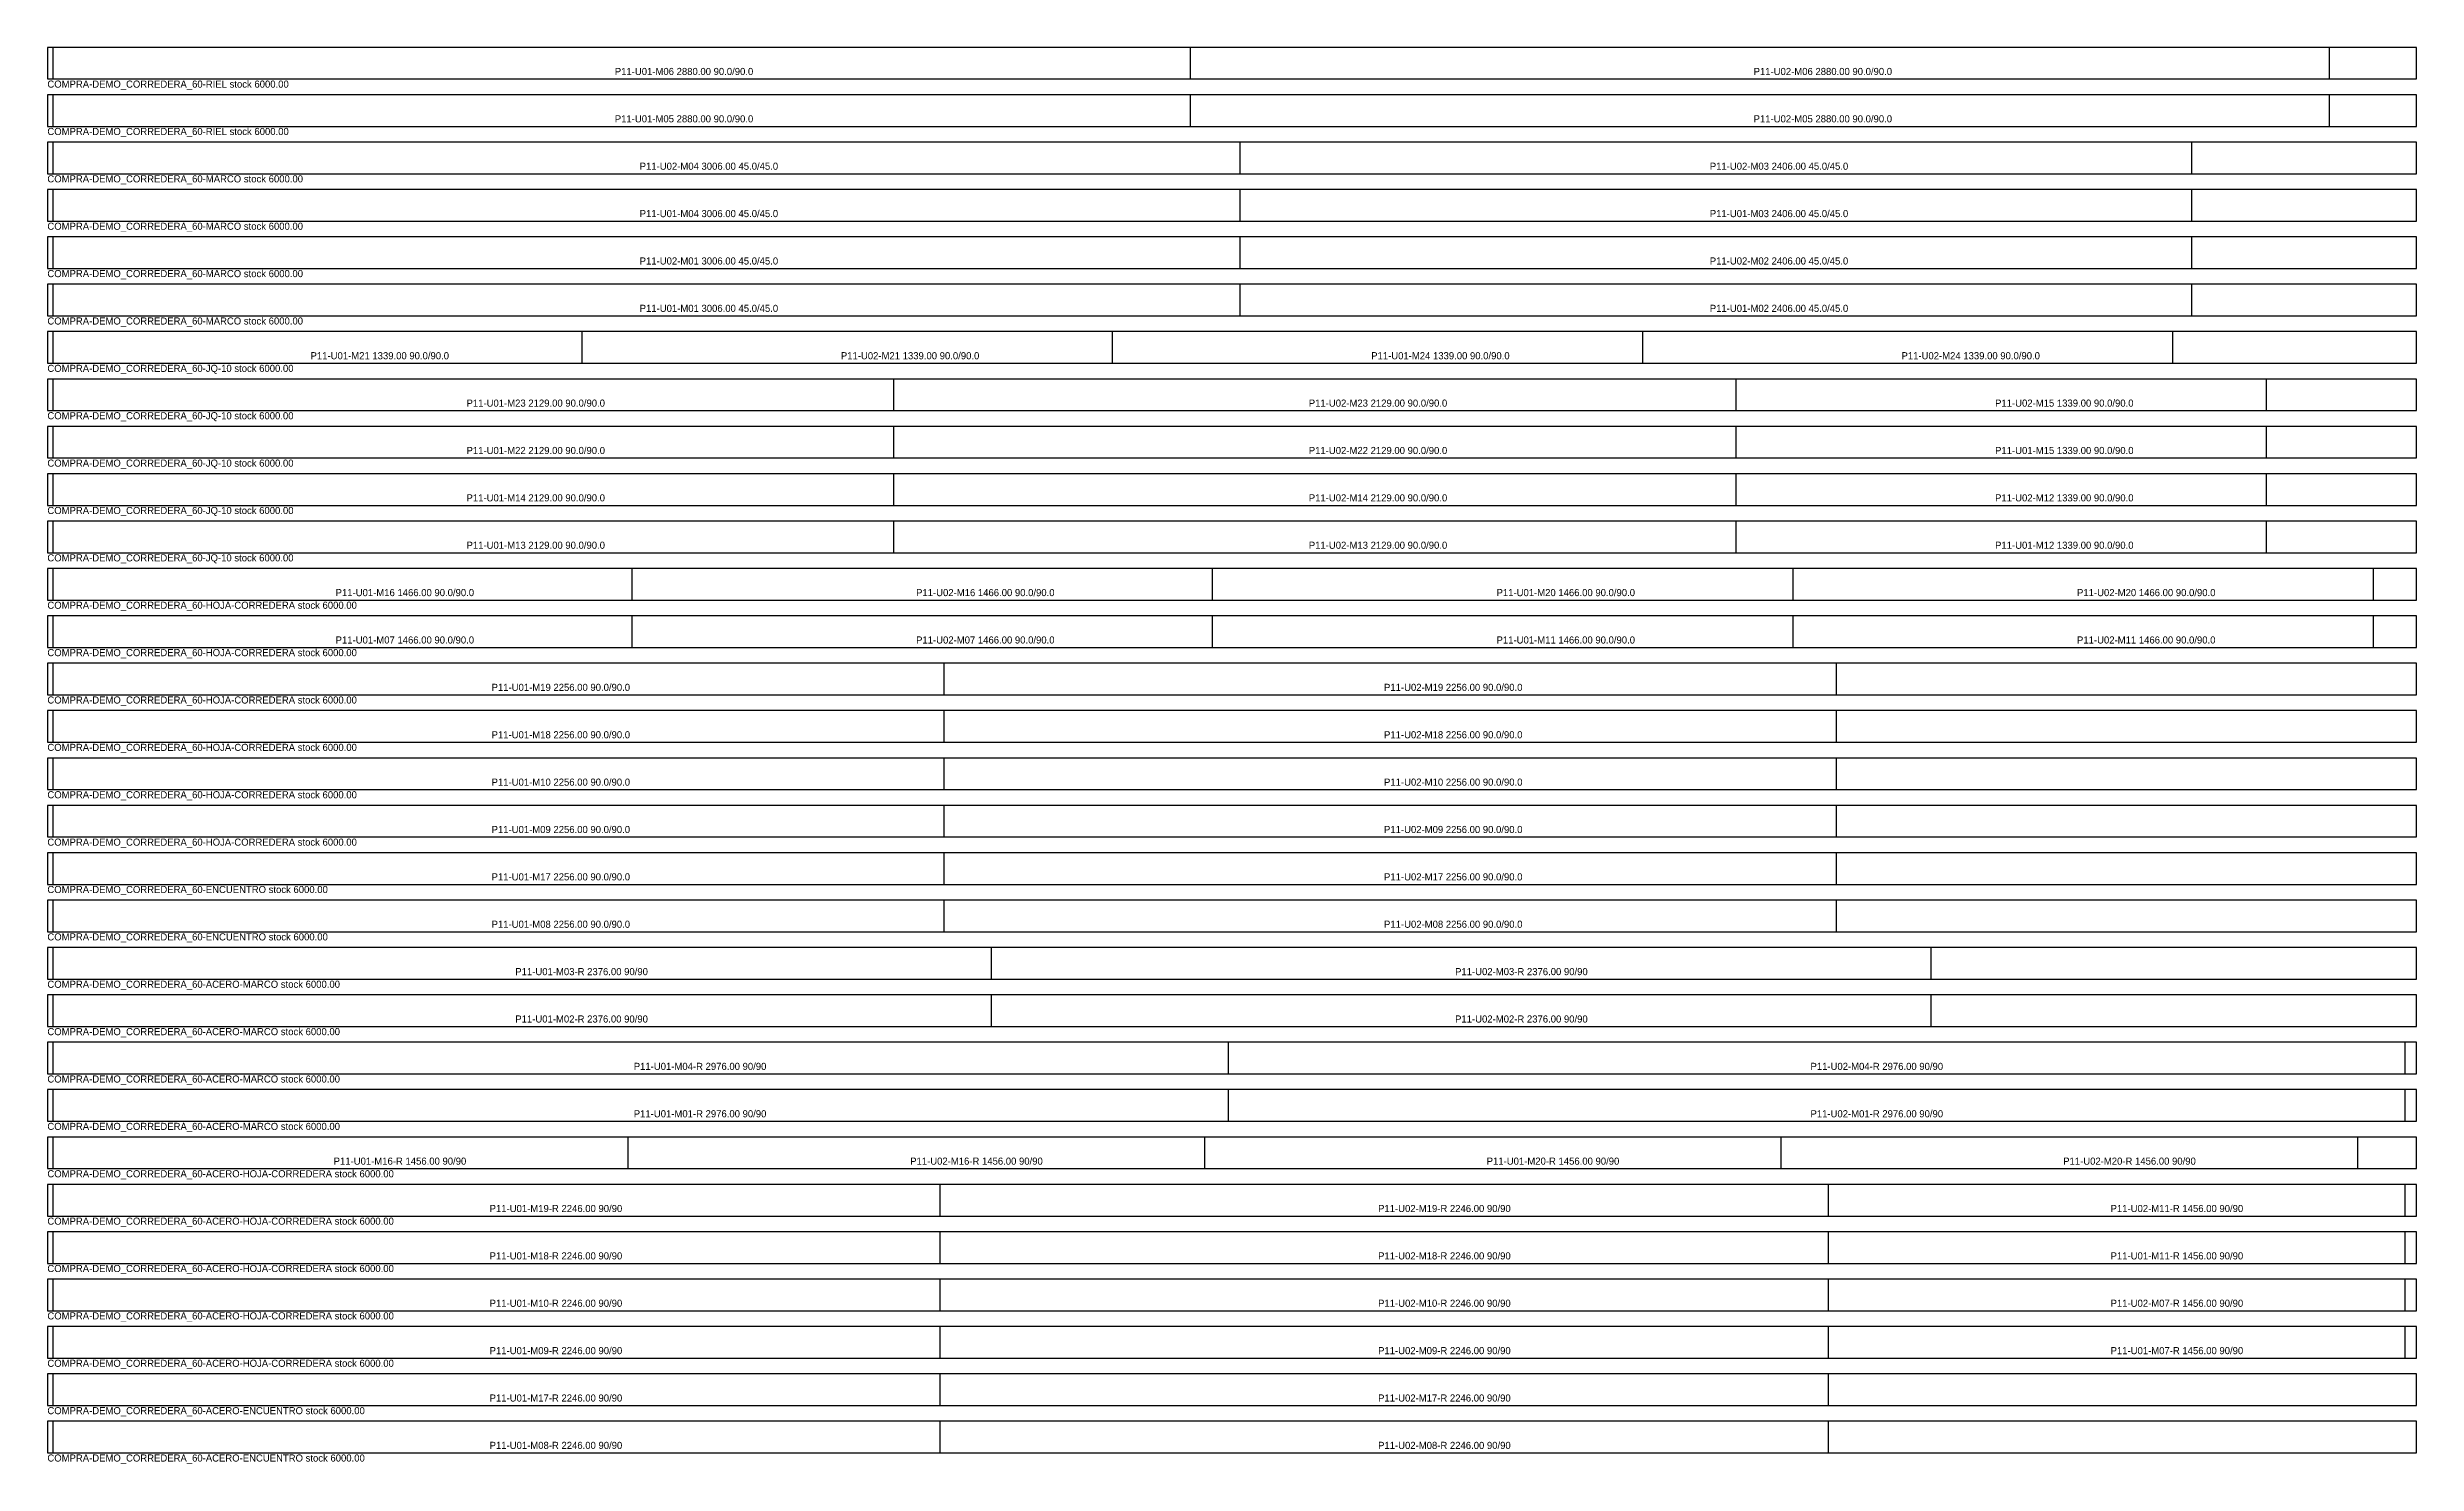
# Model space of a CAD drawing. Header units: millimetres. Extents: x 0 to 6000, y -27 to 3560.
import ezdxf

# ---------------------------------------------------------------- set-up
doc = ezdxf.new("R2010")
doc.units = ezdxf.units.MM
for name, color, linetype in [('LABEL', 3, 'CONTINUOUS'), ('MARK', 5, 'CONTINUOUS'), ('OUTLINE', 7, 'CONTINUOUS')]:
    doc.layers.add(name, color=color, linetype=linetype)

msp = doc.modelspace()

# ---------------------------------------------------------------- linework, layer by layer
at = {"layer": 'MARK'}
for p, q in [((15, 3480), (15, 3560)), ((2895, 3480), (2895, 3560)), ((5779, 3480), (5779, 3560)), ((15, 3360), (15, 3440)), ((2895, 3360), (2895, 3440)), ((5779, 3360), (5779, 3440)), ((15, 3240), (15, 3320)), ((3021, 3240), (3021, 3320)), ((5431, 3240), (5431, 3320)), ((15, 3120), (15, 3200)), ((3021, 3120), (3021, 3200)), ((5431, 3120), (5431, 3200)), ((15, 3000), (15, 3080)), ((3021, 3000), (3021, 3080)), ((5431, 3000), (5431, 3080)), ((15, 2880), (15, 2960)), ((3021, 2880), (3021, 2960)), ((5431, 2880), (5431, 2960)), ((15, 2760), (15, 2840)), ((1354, 2760), (1354, 2840)), ((2697, 2760), (2697, 2840)), ((4040, 2760), (4040, 2840)), ((5383, 2760), (5383, 2840)), ((15, 2640), (15, 2720)), ((2144, 2640), (2144, 2720)), ((4277, 2640), (4277, 2720)), ((5620, 2640), (5620, 2720)), ((15, 2520), (15, 2600)), ((2144, 2520), (2144, 2600)), ((4277, 2520), (4277, 2600)), ((5620, 2520), (5620, 2600)), ((15, 2400), (15, 2480)), ((2144, 2400), (2144, 2480)), ((4277, 2400), (4277, 2480)), ((5620, 2400), (5620, 2480)), ((15, 2280), (15, 2360)), ((2144, 2280), (2144, 2360)), ((4277, 2280), (4277, 2360)), ((5620, 2280), (5620, 2360)), ((15, 2160), (15, 2240)), ((1481, 2160), (1481, 2240)), ((2951, 2160), (2951, 2240)), ((4421, 2160), (4421, 2240)), ((5891, 2160), (5891, 2240)), ((15, 2040), (15, 2120)), ((1481, 2040), (1481, 2120)), ((2951, 2040), (2951, 2120)), ((4421, 2040), (4421, 2120)), ((5891, 2040), (5891, 2120)), ((15, 1920), (15, 2000)), ((2271, 1920), (2271, 2000)), ((4531, 1920), (4531, 2000)), ((15, 1800), (15, 1880)), ((2271, 1800), (2271, 1880)), ((4531, 1800), (4531, 1880)), ((15, 1680), (15, 1760)), ((2271, 1680), (2271, 1760)), ((4531, 1680), (4531, 1760)), ((15, 1560), (15, 1640)), ((2271, 1560), (2271, 1640)), ((4531, 1560), (4531, 1640)), ((15, 1440), (15, 1520)), ((2271, 1440), (2271, 1520)), ((4531, 1440), (4531, 1520)), ((15, 1320), (15, 1400)), ((2271, 1320), (2271, 1400)), ((4531, 1320), (4531, 1400)), ((15, 1200), (15, 1280)), ((2391, 1200), (2391, 1280)), ((4771, 1200), (4771, 1280)), ((15, 1080), (15, 1160)), ((2391, 1080), (2391, 1160)), ((4771, 1080), (4771, 1160)), ((15, 960), (15, 1040)), ((2991, 960), (2991, 1040)), ((5971, 960), (5971, 1040)), ((15, 840), (15, 920)), ((2991, 840), (2991, 920)), ((5971, 840), (5971, 920)), ((15, 720), (15, 800)), ((1471, 720), (1471, 800)), ((2931, 720), (2931, 800)), ((4391, 720), (4391, 800)), ((5851, 720), (5851, 800)), ((15, 600), (15, 680)), ((2261, 600), (2261, 680)), ((4511, 600), (4511, 680)), ((5971, 600), (5971, 680)), ((15, 480), (15, 560)), ((2261, 480), (2261, 560)), ((4511, 480), (4511, 560)), ((5971, 480), (5971, 560)), ((15, 360), (15, 440)), ((2261, 360), (2261, 440)), ((4511, 360), (4511, 440)), ((5971, 360), (5971, 440)), ((15, 240), (15, 320)), ((2261, 240), (2261, 320)), ((4511, 240), (4511, 320)), ((5971, 240), (5971, 320)), ((15, 120), (15, 200)), ((2261, 120), (2261, 200)), ((4511, 120), (4511, 200)), ((15, 0), (15, 80)), ((2261, 0), (2261, 80)), ((4511, 0), (4511, 80))]:
    msp.add_line(p, q, dxfattribs=at)
at = {"layer": 'OUTLINE'}
for points in [[(0, 3480), (6000, 3480), (6000, 3560), (0, 3560)], [(0, 3360), (6000, 3360), (6000, 3440), (0, 3440)], [(0, 3240), (6000, 3240), (6000, 3320), (0, 3320)], [(0, 3120), (6000, 3120), (6000, 3200), (0, 3200)], [(0, 3000), (6000, 3000), (6000, 3080), (0, 3080)], [(0, 2880), (6000, 2880), (6000, 2960), (0, 2960)], [(0, 2760), (6000, 2760), (6000, 2840), (0, 2840)], [(0, 2640), (6000, 2640), (6000, 2720), (0, 2720)], [(0, 2520), (6000, 2520), (6000, 2600), (0, 2600)], [(0, 2400), (6000, 2400), (6000, 2480), (0, 2480)], [(0, 2280), (6000, 2280), (6000, 2360), (0, 2360)], [(0, 2160), (6000, 2160), (6000, 2240), (0, 2240)], [(0, 2040), (6000, 2040), (6000, 2120), (0, 2120)], [(0, 1920), (6000, 1920), (6000, 2000), (0, 2000)], [(0, 1800), (6000, 1800), (6000, 1880), (0, 1880)], [(0, 1680), (6000, 1680), (6000, 1760), (0, 1760)], [(0, 1560), (6000, 1560), (6000, 1640), (0, 1640)], [(0, 1440), (6000, 1440), (6000, 1520), (0, 1520)], [(0, 1320), (6000, 1320), (6000, 1400), (0, 1400)], [(0, 1200), (6000, 1200), (6000, 1280), (0, 1280)], [(0, 1080), (6000, 1080), (6000, 1160), (0, 1160)], [(0, 960), (6000, 960), (6000, 1040), (0, 1040)], [(0, 840), (6000, 840), (6000, 920), (0, 920)], [(0, 720), (6000, 720), (6000, 800), (0, 800)], [(0, 600), (6000, 600), (6000, 680), (0, 680)], [(0, 480), (6000, 480), (6000, 560), (0, 560)], [(0, 360), (6000, 360), (6000, 440), (0, 440)], [(0, 240), (6000, 240), (6000, 320), (0, 320)], [(0, 120), (6000, 120), (6000, 200), (0, 200)], [(0, 0), (6000, 0), (6000, 80), (0, 80)]]:
    msp.add_lwpolyline(points, close=True, dxfattribs=at)

# ---------------------------------------------------------------- texts
at = {"layer": 'LABEL'}
for s, p in [('P11-U01-M06 2880.00 90.0/90.0', (1437, 3490)), ('P11-U02-M06 2880.00 90.0/90.0', (4321, 3490)), ('COMPRA-DEMO_CORREDERA_60-RIEL stock 6000.00', (0, 3458)), ('P11-U01-M05 2880.00 90.0/90.0', (1437, 3370)), ('P11-U02-M05 2880.00 90.0/90.0', (4321, 3370)), ('COMPRA-DEMO_CORREDERA_60-RIEL stock 6000.00', (0, 3338)), ('P11-U02-M04 3006.00 45.0/45.0', (1500, 3250)), ('P11-U02-M03 2406.00 45.0/45.0', (4210, 3250)), ('COMPRA-DEMO_CORREDERA_60-MARCO stock 6000.00', (0, 3218)), ('P11-U01-M04 3006.00 45.0/45.0', (1500, 3130)), ('P11-U01-M03 2406.00 45.0/45.0', (4210, 3130)), ('COMPRA-DEMO_CORREDERA_60-MARCO stock 6000.00', (0, 3098)), ('P11-U02-M01 3006.00 45.0/45.0', (1500, 3010)), ('P11-U02-M02 2406.00 45.0/45.0', (4210, 3010)), ('COMPRA-DEMO_CORREDERA_60-MARCO stock 6000.00', (0, 2978)), ('P11-U01-M01 3006.00 45.0/45.0', (1500, 2890)), ('P11-U01-M02 2406.00 45.0/45.0', (4210, 2890)), ('COMPRA-DEMO_CORREDERA_60-MARCO stock 6000.00', (0, 2858)), ('P11-U01-M21 1339.00 90.0/90.0', (666.5, 2770)), ('P11-U02-M21 1339.00 90.0/90.0', (2009.5, 2770)), ('P11-U01-M24 1339.00 90.0/90.0', (3352.5, 2770)), ('P11-U02-M24 1339.00 90.0/90.0', (4695.5, 2770)), ('COMPRA-DEMO_CORREDERA_60-JQ-10 stock 6000.00', (0, 2738)), ('P11-U01-M23 2129.00 90.0/90.0', (1061.5, 2650)), ('P11-U02-M23 2129.00 90.0/90.0', (3194.5, 2650)), ('P11-U02-M15 1339.00 90.0/90.0', (4932.5, 2650)), ('COMPRA-DEMO_CORREDERA_60-JQ-10 stock 6000.00', (0, 2618)), ('P11-U01-M22 2129.00 90.0/90.0', (1061.5, 2530)), ('P11-U02-M22 2129.00 90.0/90.0', (3194.5, 2530)), ('P11-U01-M15 1339.00 90.0/90.0', (4932.5, 2530)), ('COMPRA-DEMO_CORREDERA_60-JQ-10 stock 6000.00', (0, 2498)), ('P11-U01-M14 2129.00 90.0/90.0', (1061.5, 2410)), ('P11-U02-M14 2129.00 90.0/90.0', (3194.5, 2410)), ('P11-U02-M12 1339.00 90.0/90.0', (4932.5, 2410)), ('COMPRA-DEMO_CORREDERA_60-JQ-10 stock 6000.00', (0, 2378)), ('P11-U01-M13 2129.00 90.0/90.0', (1061.5, 2290)), ('P11-U02-M13 2129.00 90.0/90.0', (3194.5, 2290)), ('P11-U01-M12 1339.00 90.0/90.0', (4932.5, 2290)), ('COMPRA-DEMO_CORREDERA_60-JQ-10 stock 6000.00', (0, 2258)), ('P11-U01-M16 1466.00 90.0/90.0', (730, 2170)), ('P11-U02-M16 1466.00 90.0/90.0', (2200, 2170)), ('P11-U01-M20 1466.00 90.0/90.0', (3670, 2170)), ('P11-U02-M20 1466.00 90.0/90.0', (5140, 2170)), ('COMPRA-DEMO_CORREDERA_60-HOJA-CORREDERA stock 6000.00', (0, 2138)), ('P11-U01-M07 1466.00 90.0/90.0', (730, 2050)), ('P11-U02-M07 1466.00 90.0/90.0', (2200, 2050)), ('P11-U01-M11 1466.00 90.0/90.0', (3670, 2050)), ('P11-U02-M11 1466.00 90.0/90.0', (5140, 2050)), ('COMPRA-DEMO_CORREDERA_60-HOJA-CORREDERA stock 6000.00', (0, 2018)), ('P11-U01-M19 2256.00 90.0/90.0', (1125, 1930)), ('P11-U02-M19 2256.00 90.0/90.0', (3385, 1930)), ('COMPRA-DEMO_CORREDERA_60-HOJA-CORREDERA stock 6000.00', (0, 1898)), ('P11-U01-M18 2256.00 90.0/90.0', (1125, 1810)), ('P11-U02-M18 2256.00 90.0/90.0', (3385, 1810)), ('COMPRA-DEMO_CORREDERA_60-HOJA-CORREDERA stock 6000.00', (0, 1778)), ('P11-U01-M10 2256.00 90.0/90.0', (1125, 1690)), ('P11-U02-M10 2256.00 90.0/90.0', (3385, 1690)), ('COMPRA-DEMO_CORREDERA_60-HOJA-CORREDERA stock 6000.00', (0, 1658)), ('P11-U01-M09 2256.00 90.0/90.0', (1125, 1570)), ('P11-U02-M09 2256.00 90.0/90.0', (3385, 1570)), ('COMPRA-DEMO_CORREDERA_60-HOJA-CORREDERA stock 6000.00', (0, 1538)), ('P11-U01-M17 2256.00 90.0/90.0', (1125, 1450)), ('P11-U02-M17 2256.00 90.0/90.0', (3385, 1450)), ('COMPRA-DEMO_CORREDERA_60-ENCUENTRO stock 6000.00', (0, 1418)), ('P11-U01-M08 2256.00 90.0/90.0', (1125, 1330)), ('P11-U02-M08 2256.00 90.0/90.0', (3385, 1330)), ('COMPRA-DEMO_CORREDERA_60-ENCUENTRO stock 6000.00', (0, 1298)), ('P11-U01-M03-R 2376.00 90/90', (1185, 1210)), ('P11-U02-M03-R 2376.00 90/90', (3565, 1210)), ('COMPRA-DEMO_CORREDERA_60-ACERO-MARCO stock 6000.00', (0, 1178)), ('P11-U01-M02-R 2376.00 90/90', (1185, 1090)), ('P11-U02-M02-R 2376.00 90/90', (3565, 1090)), ('COMPRA-DEMO_CORREDERA_60-ACERO-MARCO stock 6000.00', (0, 1058)), ('P11-U01-M04-R 2976.00 90/90', (1485, 970)), ('P11-U02-M04-R 2976.00 90/90', (4465, 970)), ('COMPRA-DEMO_CORREDERA_60-ACERO-MARCO stock 6000.00', (0, 938)), ('P11-U01-M01-R 2976.00 90/90', (1485, 850)), ('P11-U02-M01-R 2976.00 90/90', (4465, 850)), ('COMPRA-DEMO_CORREDERA_60-ACERO-MARCO stock 6000.00', (0, 818)), ('P11-U01-M16-R 1456.00 90/90', (725, 730)), ('P11-U02-M16-R 1456.00 90/90', (2185, 730)), ('P11-U01-M20-R 1456.00 90/90', (3645, 730)), ('P11-U02-M20-R 1456.00 90/90', (5105, 730)), ('COMPRA-DEMO_CORREDERA_60-ACERO-HOJA-CORREDERA stock 6000.00', (0, 698)), ('P11-U01-M19-R 2246.00 90/90', (1120, 610)), ('P11-U02-M19-R 2246.00 90/90', (3370, 610)), ('P11-U02-M11-R 1456.00 90/90', (5225, 610)), ('COMPRA-DEMO_CORREDERA_60-ACERO-HOJA-CORREDERA stock 6000.00', (0, 578)), ('P11-U01-M18-R 2246.00 90/90', (1120, 490)), ('P11-U02-M18-R 2246.00 90/90', (3370, 490)), ('P11-U01-M11-R 1456.00 90/90', (5225, 490)), ('COMPRA-DEMO_CORREDERA_60-ACERO-HOJA-CORREDERA stock 6000.00', (0, 458)), ('P11-U01-M10-R 2246.00 90/90', (1120, 370)), ('P11-U02-M10-R 2246.00 90/90', (3370, 370)), ('P11-U02-M07-R 1456.00 90/90', (5225, 370)), ('COMPRA-DEMO_CORREDERA_60-ACERO-HOJA-CORREDERA stock 6000.00', (0, 338)), ('P11-U01-M09-R 2246.00 90/90', (1120, 250)), ('P11-U02-M09-R 2246.00 90/90', (3370, 250)), ('P11-U01-M07-R 1456.00 90/90', (5225, 250)), ('COMPRA-DEMO_CORREDERA_60-ACERO-HOJA-CORREDERA stock 6000.00', (0, 218)), ('P11-U01-M17-R 2246.00 90/90', (1120, 130)), ('P11-U02-M17-R 2246.00 90/90', (3370, 130)), ('COMPRA-DEMO_CORREDERA_60-ACERO-ENCUENTRO stock 6000.00', (0, 98)), ('P11-U01-M08-R 2246.00 90/90', (1120, 10)), ('P11-U02-M08-R 2246.00 90/90', (3370, 10)), ('COMPRA-DEMO_CORREDERA_60-ACERO-ENCUENTRO stock 6000.00', (0, -22))]:
    msp.add_text(s, height=18, dxfattribs=at).set_placement(p)

doc.saveas('drawing.dxf')
